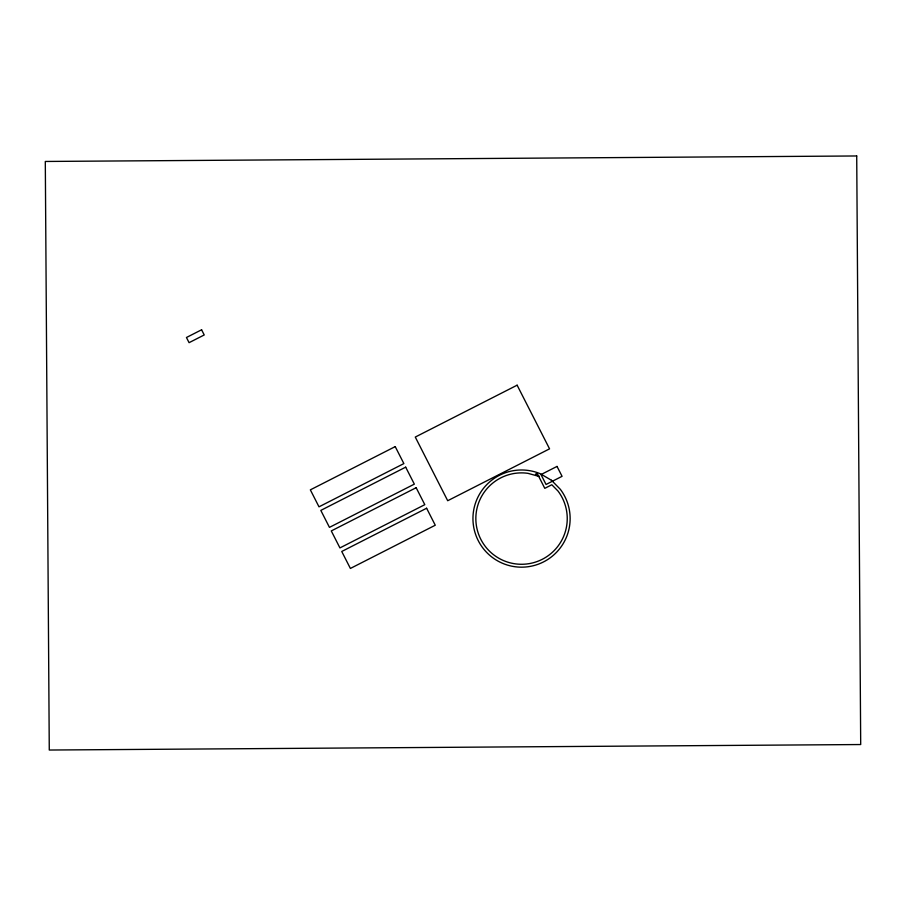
<?xml version="1.0" encoding="UTF-8"?>
<svg xmlns="http://www.w3.org/2000/svg" width="906" height="906" viewBox="0 0 906 906"><rect width="100%" height="100%" fill="white"/><g stroke="black" fill="none" stroke-linecap="round" stroke-linejoin="round"><path stroke-width="1.36" d="M201.596 329.784L186.455 337.496L189.082 342.672L204.224 334.96L201.596 329.784M395.22 446.613L310.35 489.852L318.991 506.828L403.872 463.589L395.22 446.613M517.122 385.186L415.276 437.066L447.7 500.724L549.557 448.844L517.122 385.186M405.684 467.156L320.815 510.395L329.456 527.371L414.336 484.132L405.684 467.156M416.148 487.7L331.279 530.939L339.931 547.915L424.801 504.676L416.148 487.7M426.613 508.243L341.743 551.482L350.395 568.447L435.265 525.22L426.613 508.243M537.145 473.317L535.446 474.189L539.398 476.511L527.904 473.328A45.696 45.696 0 0 0 476.182 524.155A45.696 45.696 0 0 0 538.662 560.95A45.696 45.696 0 0 0 558.039 491.075L551.822 484.755L544.789 488.345L537.145 473.317M557.02 466.42L541.007 474.574L546.046 484.484L562.071 476.318L557.02 466.42M856.714 155.968L45.3 161.461L49.275 750.032L860.7 744.539L856.714 155.968M551.46 480.282L540.531 473.849A48.596 48.596 0 0 0 473.011 516.035A48.596 48.596 0 0 0 535.752 565.05A48.596 48.596 0 0 0 560.35 489.331L551.46 480.282"/></g></svg>
